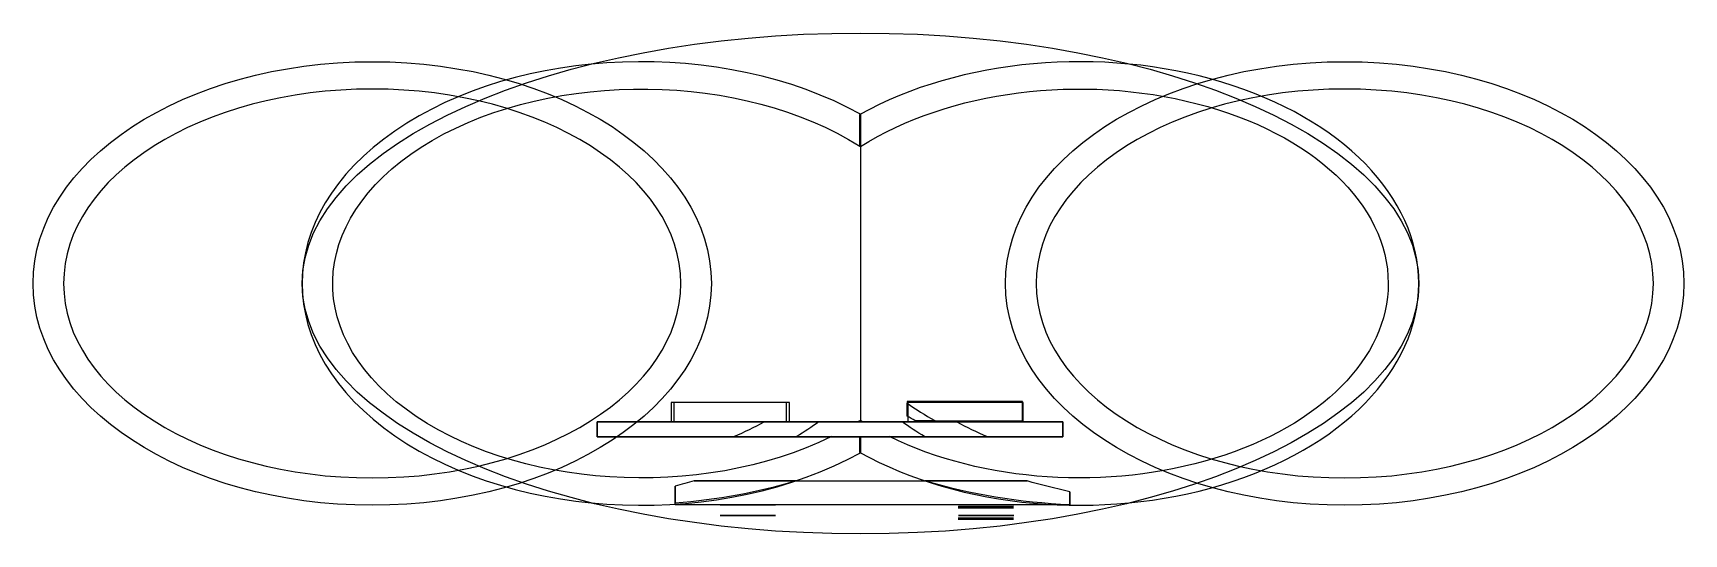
# Model space of a CAD drawing. Header units: inches. Extents: x 41.6 to 65.4, y 25.8 to 33.1.
import ezdxf

# ---------------------------------------------------------------- set-up
doc = ezdxf.new("R2010")
doc.units = ezdxf.units.IN
doc.header["$MEASUREMENT"] = 0

msp = doc.modelspace()

# ---------------------------------------------------------------- linework, layer by layer
for p, q in [((53.548, 31.422, 13.454), (53.548, 31.877, 13.454)), ((50.827, 27.731, 10.599), (50.827, 27.453, 10.599)), ((52.493, 27.731, 10.599), (50.827, 27.731, 10.599)), ((52.493, 27.731, 11.386), (50.827, 27.731, 11.386)), ((50.827, 27.731, 11.386), (50.827, 27.453, 11.386)), ((50.827, 27.731, 10.599), (50.827, 27.731, 11.386)), ((50.867, 27.73, 12.364), (50.867, 27.452, 12.364)), ((52.533, 27.73, 12.364), (50.867, 27.73, 12.364)), ((52.533, 27.73, 13.152), (50.867, 27.73, 13.152)), ((50.867, 27.73, 13.152), (50.867, 27.452, 13.152)), ((50.867, 27.73, 12.364), (50.867, 27.73, 13.152)), ((52.493, 27.458, 10.599), (52.493, 27.731, 10.599)), ((52.493, 27.453, 11.386), (52.493, 27.731, 11.386)), ((52.493, 27.731, 10.599), (52.493, 27.731, 11.386)), ((52.533, 27.452, 12.364), (52.533, 27.73, 12.364)), ((52.533, 27.452, 13.152), (52.533, 27.73, 13.152)), ((52.533, 27.73, 12.364), (52.533, 27.73, 13.152)), ((54.231, 27.747, 10.532), (54.231, 27.72, 10.532)), ((55.897, 27.747, 10.532), (54.231, 27.747, 10.532)), ((54.231, 27.747, 10.532), (54.231, 27.747, 11.319)), ((55.897, 27.747, 11.319), (54.231, 27.747, 11.319)), ((54.231, 27.747, 11.319), (54.231, 27.534, 11.319)), ((54.241, 27.731, 12.364), (54.241, 27.453, 12.364)), ((54.241, 27.731, 13.152), (54.241, 27.453, 13.152)), ((54.241, 27.731, 12.364), (54.241, 27.731, 13.152)), ((55.906, 27.731, 12.364), (54.241, 27.731, 12.364)), ((55.906, 27.731, 13.152), (54.241, 27.731, 13.152)), ((55.897, 27.469, 10.532), (55.897, 27.747, 10.532)), ((55.897, 27.747, 10.532), (55.897, 27.747, 11.319)), ((55.897, 27.469, 11.319), (55.897, 27.747, 11.319)), ((55.906, 27.731, 12.364), (55.906, 27.731, 13.152)), ((55.906, 27.453, 12.364), (55.906, 27.731, 12.364)), ((55.906, 27.453, 13.152), (55.906, 27.731, 13.152)), ((56.478, 27.452, 14.02), (49.76, 27.452, 14.02)), ((49.76, 27.452, 14.02), (49.76, 27.238, 14.02)), ((49.76, 27.238, 9.741), (49.76, 27.452, 9.741)), ((49.76, 27.452, 9.741), (52.17, 27.452, 9.741)), ((49.76, 27.452, 9.741), (49.76, 27.452, 14.02)), ((50.827, 27.453, 10.599), (52.484, 27.453, 10.599)), ((50.827, 27.453, 11.386), (52.493, 27.453, 11.386)), ((50.827, 27.453, 10.599), (50.827, 27.453, 11.386)), ((52.533, 27.452, 13.152), (50.867, 27.452, 13.152)), ((50.867, 27.452, 13.152), (50.867, 27.452, 12.364)), ((50.867, 27.452, 12.364), (52.533, 27.452, 12.364)), ((52.17, 27.452, 9.741), (53.524, 27.452, 13.462)), ((52.493, 27.453, 10.623), (52.484, 27.453, 10.599)), ((52.493, 27.453, 10.623), (52.493, 27.453, 11.386)), ((52.533, 27.452, 12.364), (52.533, 27.452, 13.152)), ((52.959, 27.452, 9.741), (54.159, 27.452, 9.741)), ((53.559, 27.452, 11.39), (52.959, 27.452, 9.741)), ((53.524, 27.452, 13.462), (53.548, 27.452, 13.454)), ((53.548, 27.452, 13.454), (53.548, 27.467, 13.454)), ((53.548, 27.452, 13.454), (53.591, 27.452, 13.469)), ((54.159, 27.452, 9.741), (53.559, 27.452, 11.39)), ((53.591, 27.452, 13.469), (54.948, 27.452, 9.741)), ((54.241, 27.453, 12.364), (54.241, 27.453, 13.152)), ((54.241, 27.453, 12.364), (55.906, 27.453, 12.364)), ((54.241, 27.453, 13.152), (55.906, 27.453, 13.152)), ((54.631, 27.469, 10.532), (54.344, 27.469, 11.319)), ((54.344, 27.469, 11.319), (55.897, 27.469, 11.319)), ((54.631, 27.469, 10.532), (55.897, 27.469, 10.532)), ((54.948, 27.452, 9.741), (56.478, 27.452, 9.741)), ((55.897, 27.469, 10.532), (55.897, 27.469, 11.319)), ((55.906, 27.453, 12.364), (55.906, 27.453, 13.152)), ((56.478, 27.238, 14.02), (56.478, 27.452, 14.02)), ((56.478, 27.452, 9.741), (56.478, 27.452, 14.02)), ((56.478, 27.452, 9.741), (56.478, 27.238, 9.741)), ((49.76, 27.238, 14.02), (56.478, 27.238, 14.02)), ((51.732, 27.238, 9.741), (49.76, 27.238, 9.741)), ((49.76, 27.238, 9.741), (49.76, 27.238, 14.02)), ((53.138, 27.238, 13.603), (51.732, 27.238, 9.741)), ((54.483, 27.238, 9.741), (52.635, 27.238, 9.741)), ((52.635, 27.238, 9.741), (53.559, 27.238, 12.279)), ((53.548, 27.238, 13.454), (53.138, 27.238, 13.603)), ((53.978, 27.238, 13.61), (53.548, 27.238, 13.454)), ((53.548, 27.012, 13.454), (53.548, 27.238, 13.454)), ((53.559, 27.238, 12.279), (54.483, 27.238, 9.741)), ((55.386, 27.238, 9.741), (53.978, 27.238, 13.61)), ((56.478, 27.238, 9.741), (55.386, 27.238, 9.741)), ((56.478, 27.238, 9.741), (56.478, 27.238, 14.02)), ((50.887, 26.259, 9.75), (50.887, 26.527, 9.75)), ((51.158, 26.601, 9.75), (55.961, 26.601, 9.75)), ((52.625, 26.601, 13.781), (51.158, 26.601, 9.75)), ((52.625, 26.601, 13.781), (54.493, 26.601, 13.781)), ((55.961, 26.601, 9.75), (54.493, 26.601, 13.781)), ((56.579, 26.446, 9.75), (56.579, 26.259, 9.75)), ((50.887, 26.259, 13.781), (50.887, 26.283, 13.781)), ((56.579, 26.259, 9.75), (50.887, 26.259, 9.75)), ((56.579, 26.259, 13.781), (50.887, 26.259, 13.781)), ((50.887, 26.259, 13.781), (50.887, 26.259, 9.75)), ((56.579, 26.26, 13.781), (56.579, 26.259, 13.781)), ((56.579, 26.259, 13.781), (56.579, 26.259, 9.75))]:
    msp.add_line(p, q)
at = {"extrusion": (0, 1, 0)}
for centre in [(-51.932, 12.566, 26.259), (-51.932, 11.502, 26.259), (-51.932, 10.467, 26.259), (-55.372, 12.566, 26.259)]:
    msp.add_circle(centre, 0.399, dxfattribs=at)
at = {"extrusion": (-3.39908e-33, -1, 6.12323e-17)}
for centre in [(55.366, 11.502, -26.212), (55.367, 10.432, -26.228), (51.932, 10.467, -26.105), (51.932, 11.502, -26.105), (51.932, 12.566, -26.105), (55.366, 11.502, -26.051), (55.367, 10.432, -26.067), (55.372, 12.566, -26.105)]:
    msp.add_circle(centre, 0.399, dxfattribs=at)
at = {"extrusion": (0.34202, 0, 0.939693)}
for centre, start_param, end_param in [((50.398, 29.445, 14.6), -2.273542, 2.273542), ((46.518, 29.445, 3.941), -3.141592653589793, 3.141592653589793)]:
    msp.add_ellipse(centre, major_axis=(-4.891, 0, 1.78), ratio=0.613667, start_param=start_param, end_param=end_param, dxfattribs=at)
msp.add_ellipse((53.559, 29.445, 16.466), major_axis=(8.05, 0), ratio=0.448055)
at = {"extrusion": (-0.34202, 0, 0.939693)}
for centre, start_param, end_param in [((56.718, 29.445, 14.607), -3.141593, -0.865764), ((60.541, 29.445, 4.102), -3.141592653589793, 3.141592653589793), ((56.718, 29.445, 14.607), 0.865764, 3.141593)]:
    msp.add_ellipse(centre, major_axis=(-4.891, 0, -1.78), ratio=0.613667, start_param=start_param, end_param=end_param, dxfattribs=at)
at = {"extrusion": (-0.34202, 0, -0.939693)}
for centre, major_axis, ratio, start_param, end_param in [((50.398, 29.445, 14.6), (-4.45, 0, 1.62), 0.591332, -2.234252, 2.357438), ((46.518, 29.445, 3.941), (-4.45, 0, 1.62), 0.591332, -3.141592653589793, 3.141592653589793), ((57.686, 29.445, 11.948), (-6.385, 0, 2.324), 0.470096, 0.865764, 0.868051), ((50.398, 29.445, 14.6), (-4.45, 0, 1.62), 0.591332, -2.357438, -2.349947), ((57.686, 29.445, 11.948), (-6.385, 0, 2.324), 0.470096, -0.868051, -0.865764)]:
    msp.add_ellipse(centre, major_axis=major_axis, ratio=ratio, start_param=start_param, end_param=end_param, dxfattribs=at)
at = {"extrusion": (0.34202, 0, -0.939693)}
for centre, major_axis, ratio, start_param, end_param in [((56.718, 29.445, 14.607), (-4.45, 0, -1.62), 0.591332, 0.781437, 3.141593), ((60.541, 29.445, 4.102), (-4.45, 0, -1.62), 0.591332, -3.141592653589793, 3.141592653589793), ((49.436, 29.445, 11.957), (-5.808, 0, -2.114), 0.452986, 2.357438, 2.360156), ((56.718, 29.445, 14.607), (-4.45, 0, -1.62), 0.591332, -3.141593, -0.907341), ((49.436, 29.445, 11.957), (-5.808, 0, -2.114), 0.452986, -2.360156, -2.357438), ((56.718, 29.445, 14.607), (-4.45, 0, -1.62), 0.591332, -0.791645, -0.781437)]:
    msp.add_ellipse(centre, major_axis=major_axis, ratio=ratio, start_param=start_param, end_param=end_param, dxfattribs=at)
at = {"extrusion": (-1, 0, 1.75077e-16)}
for start_param, end_param in [(-0.868051, 0), (0, 0.673452), (0.762348, 0.868051)]:
    msp.add_ellipse((53.559, 29.445, 23.286), major_axis=(0, 0, -15.219), ratio=0.209886, start_param=start_param, end_param=end_param, dxfattribs=at)
at = {"extrusion": (-1, 0, -3.20767e-16)}
for start_param, end_param in [(-0.781437, 0), (0, 0.781437)]:
    msp.add_ellipse((53.559, 29.445, 23.286), major_axis=(0, 0, -13.845), ratio=0.202247, start_param=start_param, end_param=end_param, dxfattribs=at)
at = {"extrusion": (1, 0, -6.41535e-17)}
msp.add_ellipse((54.231, 29.445, 21.439), major_axis=(0, 0, -13.845), ratio=0.202247, start_param=-0.751089, end_param=-0.663489, dxfattribs=at)
for centre, major_axis, ratio, start_param, end_param in [((58.201, 29.445, 10.532), (-5.039, 0), 0.55567, 0.663489, 0.783322), ((48.629, 29.445, 9.741), (-5.039, 0), 0.55567, 2.234252, 2.349947), ((48.941, 29.445, 10.599), (-5.039, 0), 0.55567, 2.35041, 2.352851), ((58.489, 29.445, 9.741), (-5.039, 0), 0.55567, 0.791645, 0.907341), ((50.1, 29.445, 13.781), (-5.539, 0), 0.576658, 1.713378, 2.044142), ((57.019, 29.445, 13.781), (-5.539, 0), 0.576658, 1.097451, 1.491262)]:
    msp.add_ellipse(centre, major_axis=major_axis, ratio=ratio, start_param=start_param, end_param=end_param)
at = {"extrusion": (-1, 0, 0)}
for centre, major_axis, ratio, start_param, end_param in [((52.493, 29.445, 20.355), (0, 0, 13.845), 0.202247, -2.352851, -2.35041), ((50.887, 29.445, 15.944), (0, 0, 15.219), 0.209886, -1.989905, -1.713378)]:
    msp.add_ellipse(centre, major_axis=major_axis, ratio=ratio, start_param=start_param, end_param=end_param, dxfattribs=at)
at = {"extrusion": (0, 0, -1)}
for centre, major_axis, ratio, start_param, end_param in [((48.629, 29.445, 9.741), (-5.539, 0), 0.576658, -2.468141, -2.379245), ((58.489, 29.445, 9.741), (-5.539, 0), 0.576658, -0.762348, -0.673452), ((57.915, 29.445, 11.319), (-5.039, 0), 0.55567, -0.783322, -0.751089), ((48.633, 29.445, 9.75), (-5.539, 0), 0.576658, -2.044142, -1.989905), ((58.486, 29.445, 9.75), (-5.539, 0), 0.576658, -1.219306, -1.097451)]:
    msp.add_ellipse(centre, major_axis=major_axis, ratio=ratio, start_param=start_param, end_param=end_param, dxfattribs=at)
at = {"extrusion": (1, 0, 0)}
msp.add_ellipse((56.579, 29.445, 14.99), major_axis=(0, 0, -15.219), ratio=0.209886, start_param=-1.491262, end_param=-1.219306, dxfattribs=at)

doc.saveas('drawing.dxf')
